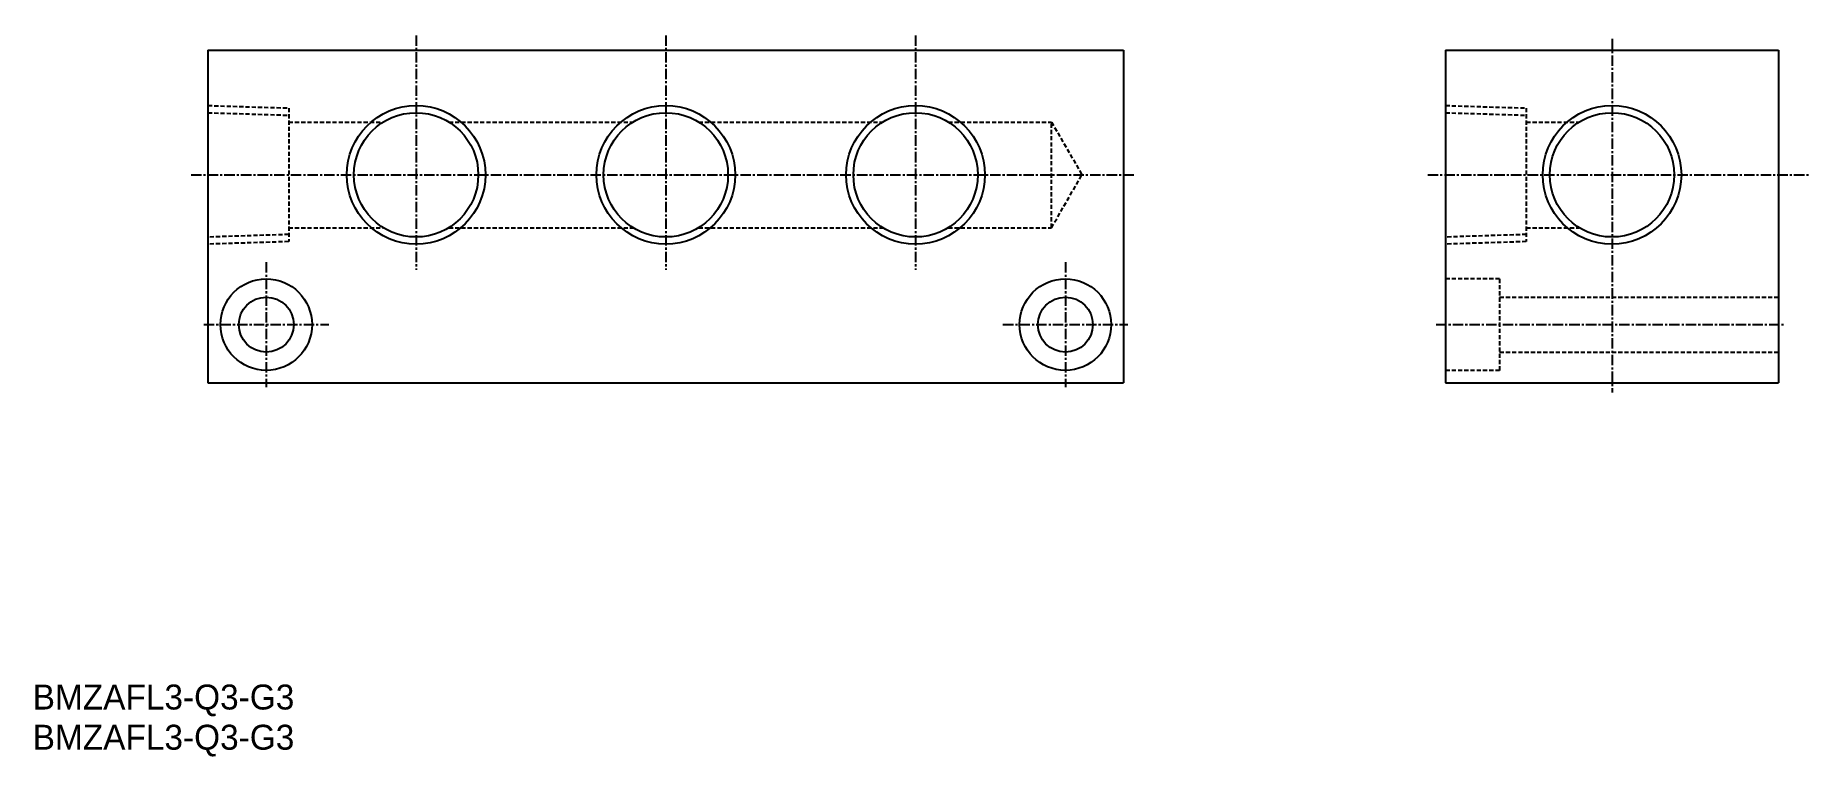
# Model space of a CAD drawing. Extents: x 481 to 694, y 188 to 275.
import ezdxf

# ---------------------------------------------------------------- set-up
doc = ezdxf.new("R2010")
doc.units = 0
doc.linetypes.add('CENTER', pattern=[2, 1.25, -0.25, 0.25, -0.25])
doc.linetypes.add('DASHED', pattern=[0.75, 0.5, -0.25])
doc.layers.get('0').update_dxf_attribs({"linetype": 'CONTINUOUS'})
doc.layers.add('CENTER', color=1, linetype='CENTER')

msp = doc.modelspace()

# ---------------------------------------------------------------- linework, layer by layer
at = {"color": 7, "linetype": 'CONTINUOUS'}
for p, q in [((501.98, 273.1), (611.98, 273.1)), ((501.98, 273.1), (501.98, 233.1)), ((611.98, 273.1), (611.98, 233.1)), ((650.65, 273.1), (650.65, 233.1)), ((650.65, 273.1), (690.65, 273.1)), ((690.65, 273.1), (690.65, 233.1)), ((501.98, 233.1), (611.98, 233.1)), ((650.65, 233.1), (690.65, 233.1))]:
    msp.add_line(p, q, dxfattribs=at)
at = {"color": 3, "linetype": 'DASHED'}
for p, q in [((501.98, 266.43), (511.68, 266.13)), ((650.65, 266.43), (660.35, 266.13)), ((501.98, 265.57), (511.68, 265.27)), ((511.68, 266.13), (511.68, 250.07)), ((511.68, 264.45), (523.03, 264.45)), ((530.92, 264.45), (553.03, 264.45)), ((560.92, 264.45), (583.03, 264.45)), ((590.92, 264.45), (603.31, 264.45)), ((603.31, 264.45), (606.98, 258.1)), ((603.31, 251.75), (603.31, 264.45)), ((650.65, 265.57), (660.35, 265.27)), ((660.35, 266.13), (660.35, 250.07)), ((660.35, 264.45), (666.7, 264.45)), ((603.31, 251.75), (606.98, 258.1)), ((511.68, 251.75), (523.03, 251.75)), ((530.92, 251.75), (553.03, 251.75)), ((560.92, 251.75), (583.03, 251.75)), ((590.92, 251.75), (603.31, 251.75)), ((660.35, 251.75), (666.7, 251.75)), ((511.68, 250.93), (501.98, 250.62)), ((511.68, 250.07), (501.98, 249.77)), ((660.35, 250.93), (650.65, 250.62)), ((660.35, 250.07), (650.65, 249.77)), ((657.15, 245.6), (650.65, 245.6)), ((657.15, 245.6), (657.15, 234.6)), ((657.15, 243.4), (690.65, 243.4)), ((657.15, 236.8), (690.65, 236.8)), ((657.15, 234.6), (650.65, 234.6))]:
    msp.add_line(p, q, dxfattribs=at)
for p, q in [((650.65, 260.6), (650.65, 260.6)), ((650.65, 253.1), (650.65, 253.1))]:
    msp.add_line(p, q)
at = {"color": 3, "linetype": 'CONTINUOUS'}
for centre in [(526.98, 258.1), (556.98, 258.1), (586.98, 258.1), (670.65, 258.1)]:
    msp.add_circle(centre, 8.33, dxfattribs=at)
at = {"color": 7, "linetype": 'CONTINUOUS'}
for centre, radius in [((526.98, 258.1), 7.47), ((556.98, 258.1), 7.47), ((586.98, 258.1), 7.47), ((670.65, 258.1), 7.47), ((508.98, 240.1), 5.5), ((604.98, 240.1), 5.5), ((508.98, 240.1), 3.3), ((604.98, 240.1), 3.3)]:
    msp.add_circle(centre, radius, dxfattribs=at)
at = {"layer": 'CENTER', "color": 1, "linetype": 'CENTER'}
for p, q in [((526.98, 274.85), (526.98, 246.7)), ((556.98, 274.85), (556.98, 246.7)), ((586.98, 274.85), (586.98, 246.7)), ((670.65, 274.46), (670.65, 231.94)), ((499.94, 258.1), (613.26, 258.1)), ((648.51, 258.1), (694.26, 258.1)), ((508.98, 247.6), (508.98, 232.6)), ((604.98, 247.6), (604.98, 232.6)), ((501.48, 240.1), (516.48, 240.1)), ((597.48, 240.1), (612.48, 240.1)), ((649.52, 240.1), (691.41, 240.1))]:
    msp.add_line(p, q, dxfattribs=at)

# ---------------------------------------------------------------- texts
at = {"color": 7, "linetype": 'CONTINUOUS'}
for p in [(480.92, 193.84), (480.92, 189.01)]:
    msp.add_text('BMZAFL3-Q3-G3', height=3, dxfattribs=at).set_placement(p)

doc.saveas('drawing.dxf')
